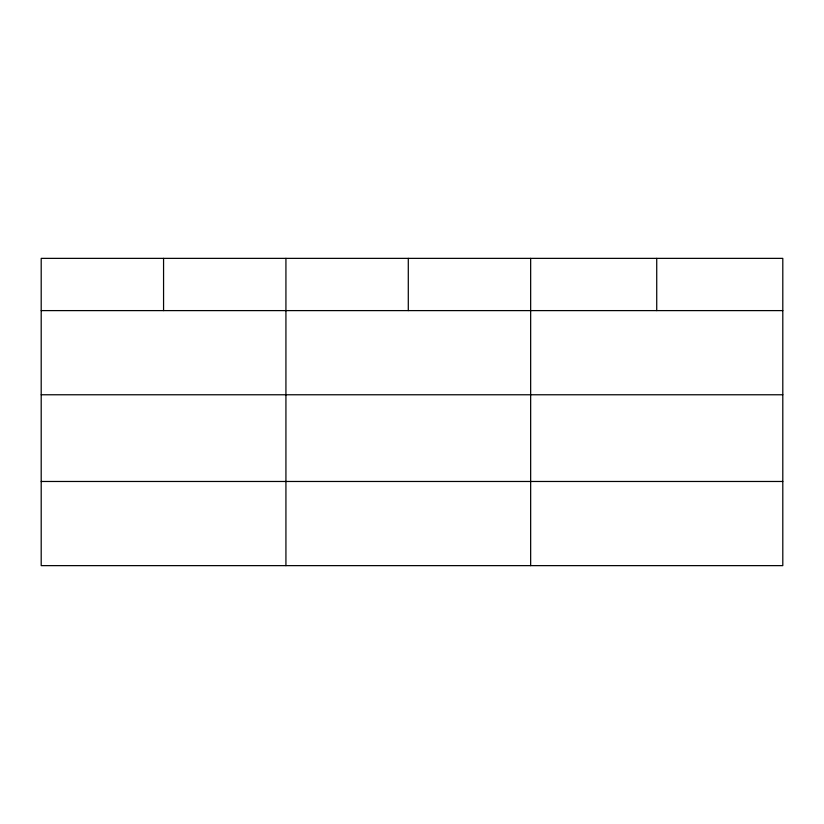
<?xml version="1.0" encoding="UTF-8"?>
<svg xmlns="http://www.w3.org/2000/svg" width="824" height="824" viewBox="0 0 824 824"><rect width="100%" height="100%" fill="white"/><g stroke="black" fill="none" stroke-linecap="round" stroke-linejoin="round"><path stroke-width="1.24" d="M782.8 394.768L782.8 258.365L41.2 258.365L41.2 565.635L782.8 565.635L782.8 394.768L41.2 394.768M41.2 310.607L782.8 310.607M41.2 481.474L782.8 481.474M656.728 258.365L656.728 310.607M530.656 258.365L530.656 565.635M408.292 258.365L408.292 310.607M285.928 258.365L285.928 565.635M163.564 258.365L163.564 310.607"/></g></svg>
